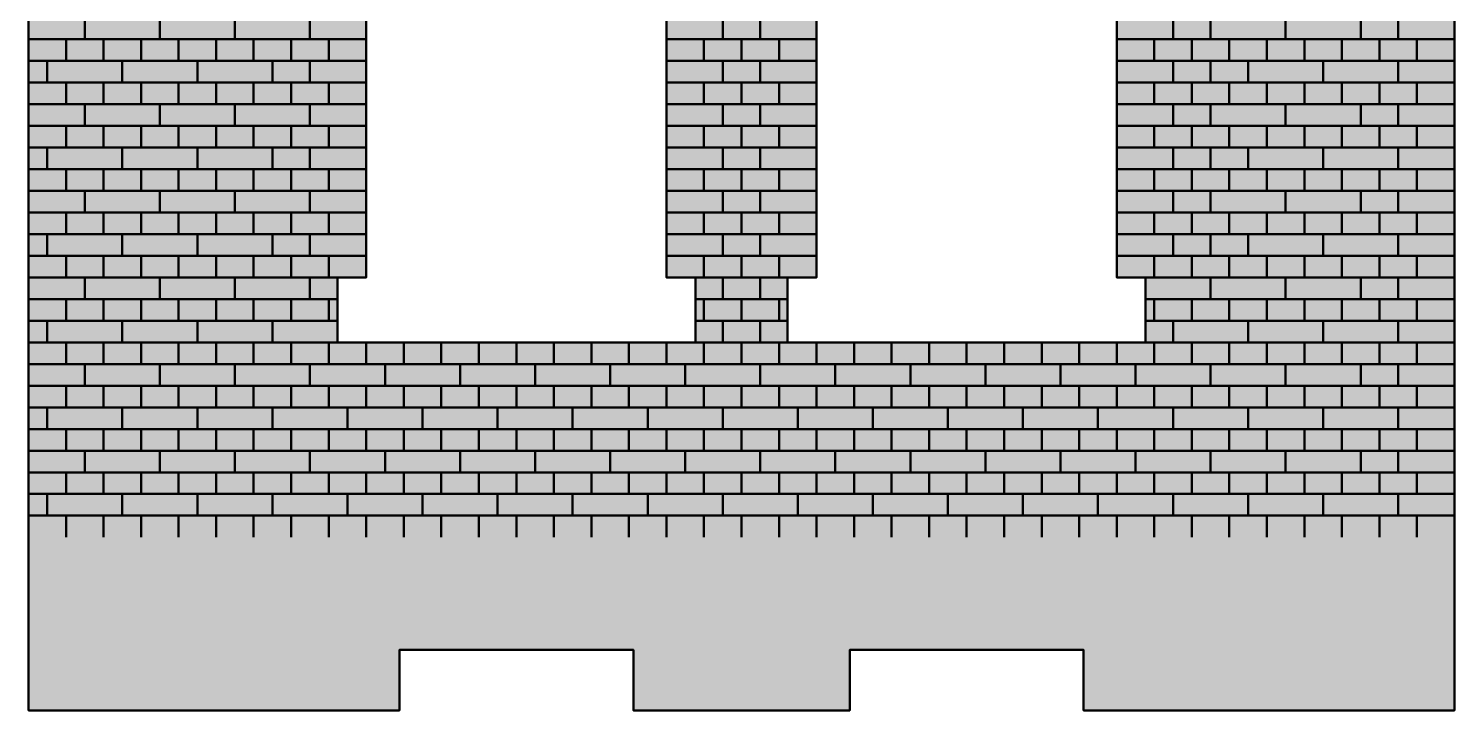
# Model space of a CAD drawing. Header units: millimetres. Extents: x 1777.6 to 1818.7, y 1502.7 to 1543.9.
# Drawn here: x 1777.58 to 1818.71, y 1502.7 to 1522.39 of the extents above; entities that cross this region are included whole.
import ezdxf

# ---------------------------------------------------------------- set-up
doc = ezdxf.new("R2010")
doc.units = ezdxf.units.MM
doc.linetypes.add('Volllinie', pattern=[0])
doc.layers.add('1mm', color=178, linetype='Continuous', lineweight=25, true_color=0x000000)
doc.layers.add('Gravur', color=178, linetype='Continuous', lineweight=50, true_color=0x000000)

msp = doc.modelspace()

# ---------------------------------------------------------------- hatches: boundary and pattern name
at = {"layer": '1mm', "linetype": 'Volllinie', "lineweight": 50, "true_color": 0x66cccc}
h = msp.add_hatch(color=133, dxfattribs=at)
h.paths.add_polyline_path([(1777.576, 1543.949), (1818.711, 1543.949), (1818.711, 1502.699), (1808.014, 1502.699), (1808.014, 1504.449), (1801.264, 1504.449), (1801.264, 1502.699), (1795.024, 1502.699), (1795.024, 1504.449), (1788.274, 1504.449), (1788.274, 1502.699), (1777.576, 1502.699)], flags=0)
edge = h.paths.add_edge_path(flags=0)
edge.add_arc((1804.639, 1519.575), 15.312, 73.5731, 106.4269, ccw=False)
edge.add_line((1808.969, 1534.261), (1808.969, 1515.199))
edge.add_line((1808.969, 1515.199), (1809.802, 1515.199))
edge.add_line((1809.802, 1515.199), (1809.802, 1513.324))
edge.add_line((1809.802, 1513.324), (1799.475, 1513.324))
edge.add_line((1799.475, 1513.324), (1799.475, 1515.199))
edge.add_line((1799.475, 1515.199), (1800.309, 1515.199))
edge.add_line((1800.309, 1515.199), (1800.309, 1534.261))
edge = h.paths.add_edge_path(flags=0)
edge.add_arc((1791.649, 1519.575), 15.312, 73.5731, 106.4269)
edge.add_line((1787.319, 1534.261), (1787.319, 1515.199))
edge.add_line((1787.319, 1515.199), (1786.485, 1515.199))
edge.add_line((1786.485, 1515.199), (1786.485, 1513.324))
edge.add_line((1786.485, 1513.324), (1796.812, 1513.324))
edge.add_line((1796.812, 1513.324), (1796.812, 1515.199))
edge.add_line((1796.812, 1515.199), (1795.979, 1515.199))
edge.add_line((1795.979, 1515.199), (1795.979, 1534.261))

# ---------------------------------------------------------------- linework, layer by layer
at = {"layer": '1mm', "color": 178, "linetype": 'Volllinie', "lineweight": 50, "true_color": 0x000000, "flags": 128}
msp.add_lwpolyline([(1777.576, 1543.949), (1818.711, 1543.949), (1818.711, 1502.699), (1808.014, 1502.699), (1808.014, 1504.449), (1801.264, 1504.449), (1801.264, 1502.699), (1795.024, 1502.699), (1795.024, 1504.449), (1788.274, 1504.449), (1788.274, 1502.699), (1777.576, 1502.699)], close=True, dxfattribs=at)
for points in [[(1795.979, 1534.261, 0.144342), (1787.319, 1534.261), (1787.319, 1515.199), (1786.485, 1515.199), (1786.485, 1513.324), (1796.812, 1513.324), (1796.812, 1515.199), (1795.979, 1515.199)], [(1800.309, 1534.261, -0.144342), (1808.969, 1534.261), (1808.969, 1515.199), (1809.802, 1515.199), (1809.802, 1513.324), (1799.475, 1513.324), (1799.475, 1515.199), (1800.309, 1515.199)]]:
    msp.add_lwpolyline(points, format="xyb", close=True, dxfattribs=at)
at = {"layer": 'Gravur', "flags": 128}
for points in [[(1779.2, 1522.699), (1779.2, 1522.074)], [(1781.365, 1522.699), (1781.365, 1522.074)], [(1783.53, 1522.699), (1783.53, 1522.074)], [(1785.695, 1522.699), (1785.695, 1522.074)], [(1797.602, 1522.699), (1797.602, 1522.074)], [(1798.685, 1522.699), (1798.685, 1522.074)], [(1810.592, 1522.699), (1810.592, 1522.074)], [(1811.675, 1522.699), (1811.675, 1522.074)], [(1813.84, 1522.699), (1813.84, 1522.074)], [(1816.005, 1522.699), (1816.005, 1522.074)], [(1817.087, 1522.699), (1817.087, 1522.074)], [(1777.576, 1522.074), (1787.319, 1522.074)], [(1778.659, 1522.074), (1778.659, 1521.449)], [(1779.741, 1522.074), (1779.741, 1521.449)], [(1780.824, 1522.074), (1780.824, 1521.449)], [(1781.906, 1522.074), (1781.906, 1521.449)], [(1782.989, 1522.074), (1782.989, 1521.449)], [(1784.071, 1522.074), (1784.071, 1521.449)], [(1785.154, 1522.074), (1785.154, 1521.449)], [(1786.236, 1522.074), (1786.236, 1521.449)], [(1795.979, 1522.074), (1800.309, 1522.074)], [(1797.061, 1522.074), (1797.061, 1521.449)], [(1798.144, 1522.074), (1798.144, 1521.449)], [(1799.226, 1522.074), (1799.226, 1521.449)], [(1808.969, 1522.074), (1818.711, 1522.074)], [(1810.051, 1522.074), (1810.051, 1521.449)], [(1811.134, 1522.074), (1811.134, 1521.449)], [(1812.216, 1522.074), (1812.216, 1521.449)], [(1813.299, 1522.074), (1813.299, 1521.449)], [(1814.381, 1522.074), (1814.381, 1521.449)], [(1815.464, 1522.074), (1815.464, 1521.449)], [(1816.546, 1522.074), (1816.546, 1521.449)], [(1817.629, 1522.074), (1817.629, 1521.449)], [(1777.576, 1521.449), (1787.319, 1521.449)], [(1778.117, 1521.449), (1778.117, 1520.824)], [(1780.282, 1521.449), (1780.282, 1520.824)], [(1782.447, 1521.449), (1782.447, 1520.824)], [(1784.612, 1521.449), (1784.612, 1520.824)], [(1785.695, 1521.449), (1785.695, 1520.824)], [(1795.979, 1521.449), (1800.309, 1521.449)], [(1797.602, 1521.449), (1797.602, 1520.824)], [(1798.685, 1521.449), (1798.685, 1520.824)], [(1808.969, 1521.449), (1818.711, 1521.449)], [(1810.592, 1521.449), (1810.592, 1520.824)], [(1811.675, 1521.449), (1811.675, 1520.824)], [(1812.757, 1521.449), (1812.757, 1520.824)], [(1814.922, 1521.449), (1814.922, 1520.824)], [(1817.087, 1521.449), (1817.087, 1520.824)], [(1817.087, 1521.449), (1817.087, 1520.824)], [(1777.576, 1520.824), (1787.319, 1520.824)], [(1778.659, 1520.824), (1778.659, 1520.199)], [(1779.741, 1520.824), (1779.741, 1520.199)], [(1780.824, 1520.824), (1780.824, 1520.199)], [(1781.906, 1520.824), (1781.906, 1520.199)], [(1782.989, 1520.824), (1782.989, 1520.199)], [(1784.071, 1520.824), (1784.071, 1520.199)], [(1785.154, 1520.824), (1785.154, 1520.199)], [(1786.236, 1520.824), (1786.236, 1520.199)], [(1795.979, 1520.824), (1800.309, 1520.824)], [(1797.061, 1520.824), (1797.061, 1520.199)], [(1798.144, 1520.824), (1798.144, 1520.199)], [(1799.226, 1520.824), (1799.226, 1520.199)], [(1808.969, 1520.824), (1818.711, 1520.824)], [(1810.051, 1520.824), (1810.051, 1520.199)], [(1811.134, 1520.824), (1811.134, 1520.199)], [(1812.216, 1520.824), (1812.216, 1520.199)], [(1813.299, 1520.824), (1813.299, 1520.199)], [(1814.381, 1520.824), (1814.381, 1520.199)], [(1815.464, 1520.824), (1815.464, 1520.199)], [(1816.546, 1520.824), (1816.546, 1520.199)], [(1817.629, 1520.824), (1817.629, 1520.199)], [(1777.576, 1520.199), (1787.319, 1520.199)], [(1779.2, 1520.199), (1779.2, 1519.574)], [(1781.365, 1520.199), (1781.365, 1519.574)], [(1783.53, 1520.199), (1783.53, 1519.574)], [(1785.695, 1520.199), (1785.695, 1519.574)], [(1795.979, 1520.199), (1800.309, 1520.199)], [(1797.602, 1520.199), (1797.602, 1519.574)], [(1798.685, 1520.199), (1798.685, 1519.574)], [(1808.969, 1520.199), (1818.711, 1520.199)], [(1810.592, 1520.199), (1810.592, 1519.574)], [(1811.675, 1520.199), (1811.675, 1519.574)], [(1813.84, 1520.199), (1813.84, 1519.574)], [(1816.005, 1520.199), (1816.005, 1519.574)], [(1817.087, 1520.199), (1817.087, 1519.574)], [(1777.576, 1519.574), (1787.319, 1519.574)], [(1778.659, 1519.574), (1778.659, 1518.949)], [(1779.741, 1519.574), (1779.741, 1518.949)], [(1780.824, 1519.574), (1780.824, 1518.949)], [(1781.906, 1519.574), (1781.906, 1518.949)], [(1782.989, 1519.574), (1782.989, 1518.949)], [(1784.071, 1519.574), (1784.071, 1518.949)], [(1785.154, 1519.574), (1785.154, 1518.949)], [(1786.236, 1519.574), (1786.236, 1518.949)], [(1795.979, 1519.574), (1800.309, 1519.574)], [(1797.061, 1519.574), (1797.061, 1518.949)], [(1798.144, 1519.574), (1798.144, 1518.949)], [(1799.226, 1519.574), (1799.226, 1518.949)], [(1808.969, 1519.574), (1818.711, 1519.574)], [(1810.051, 1519.574), (1810.051, 1518.949)], [(1811.134, 1519.574), (1811.134, 1518.949)], [(1812.216, 1519.574), (1812.216, 1518.949)], [(1813.299, 1519.574), (1813.299, 1518.949)], [(1814.381, 1519.574), (1814.381, 1518.949)], [(1815.464, 1519.574), (1815.464, 1518.949)], [(1816.546, 1519.574), (1816.546, 1518.949)], [(1817.629, 1519.574), (1817.629, 1518.949)], [(1777.576, 1518.949), (1787.319, 1518.949)], [(1778.117, 1518.949), (1778.117, 1518.324)], [(1780.282, 1518.949), (1780.282, 1518.324)], [(1782.447, 1518.949), (1782.447, 1518.324)], [(1784.612, 1518.949), (1784.612, 1518.324)], [(1785.695, 1518.949), (1785.695, 1518.324)], [(1795.979, 1518.949), (1800.309, 1518.949)], [(1797.602, 1518.949), (1797.602, 1518.324)], [(1798.685, 1518.949), (1798.685, 1518.324)], [(1808.969, 1518.949), (1818.711, 1518.949)], [(1810.592, 1518.949), (1810.592, 1518.324)], [(1811.675, 1518.949), (1811.675, 1518.324)], [(1812.757, 1518.949), (1812.757, 1518.324)], [(1814.922, 1518.949), (1814.922, 1518.324)], [(1817.087, 1518.949), (1817.087, 1518.324)], [(1817.087, 1518.949), (1817.087, 1518.324)], [(1777.576, 1518.324), (1787.319, 1518.324)], [(1778.659, 1518.324), (1778.659, 1517.699)], [(1779.741, 1518.324), (1779.741, 1517.699)], [(1780.824, 1518.324), (1780.824, 1517.699)], [(1781.906, 1518.324), (1781.906, 1517.699)], [(1782.989, 1518.324), (1782.989, 1517.699)], [(1784.071, 1518.324), (1784.071, 1517.699)], [(1785.154, 1518.324), (1785.154, 1517.699)], [(1786.236, 1518.324), (1786.236, 1517.699)], [(1795.979, 1518.324), (1800.309, 1518.324)], [(1797.061, 1518.324), (1797.061, 1517.699)], [(1798.144, 1518.324), (1798.144, 1517.699)], [(1799.226, 1518.324), (1799.226, 1517.699)], [(1808.969, 1518.324), (1818.711, 1518.324)], [(1810.051, 1518.324), (1810.051, 1517.699)], [(1811.134, 1518.324), (1811.134, 1517.699)], [(1812.216, 1518.324), (1812.216, 1517.699)], [(1813.299, 1518.324), (1813.299, 1517.699)], [(1814.381, 1518.324), (1814.381, 1517.699)], [(1815.464, 1518.324), (1815.464, 1517.699)], [(1816.546, 1518.324), (1816.546, 1517.699)], [(1817.629, 1518.324), (1817.629, 1517.699)], [(1777.576, 1517.699), (1787.319, 1517.699)], [(1779.2, 1517.699), (1779.2, 1517.074)], [(1781.365, 1517.699), (1781.365, 1517.074)], [(1783.53, 1517.699), (1783.53, 1517.074)], [(1785.695, 1517.699), (1785.695, 1517.074)], [(1795.979, 1517.699), (1800.309, 1517.699)], [(1797.602, 1517.699), (1797.602, 1517.074)], [(1798.685, 1517.699), (1798.685, 1517.074)], [(1808.969, 1517.699), (1818.711, 1517.699)], [(1810.592, 1517.699), (1810.592, 1517.074)], [(1811.675, 1517.699), (1811.675, 1517.074)], [(1813.84, 1517.699), (1813.84, 1517.074)], [(1816.005, 1517.699), (1816.005, 1517.074)], [(1817.087, 1517.699), (1817.087, 1517.074)], [(1777.576, 1517.074), (1787.319, 1517.074)], [(1778.659, 1517.074), (1778.659, 1516.449)], [(1779.741, 1517.074), (1779.741, 1516.449)], [(1780.824, 1517.074), (1780.824, 1516.449)], [(1781.906, 1517.074), (1781.906, 1516.449)], [(1782.989, 1517.074), (1782.989, 1516.449)], [(1784.071, 1517.074), (1784.071, 1516.449)], [(1785.154, 1517.074), (1785.154, 1516.449)], [(1786.236, 1517.074), (1786.236, 1516.449)], [(1795.979, 1517.074), (1800.309, 1517.074)], [(1797.061, 1517.074), (1797.061, 1516.449)], [(1798.144, 1517.074), (1798.144, 1516.449)], [(1799.226, 1517.074), (1799.226, 1516.449)], [(1808.969, 1517.074), (1818.711, 1517.074)], [(1810.051, 1517.074), (1810.051, 1516.449)], [(1811.134, 1517.074), (1811.134, 1516.449)], [(1812.216, 1517.074), (1812.216, 1516.449)], [(1813.299, 1517.074), (1813.299, 1516.449)], [(1814.381, 1517.074), (1814.381, 1516.449)], [(1815.464, 1517.074), (1815.464, 1516.449)], [(1816.546, 1517.074), (1816.546, 1516.449)], [(1817.629, 1517.074), (1817.629, 1516.449)], [(1777.576, 1516.449), (1787.319, 1516.449)], [(1778.117, 1516.449), (1778.117, 1515.824)], [(1780.282, 1516.449), (1780.282, 1515.824)], [(1782.447, 1516.449), (1782.447, 1515.824)], [(1784.612, 1516.449), (1784.612, 1515.824)], [(1785.695, 1516.449), (1785.695, 1515.824)], [(1795.979, 1516.449), (1800.309, 1516.449)], [(1797.602, 1516.449), (1797.602, 1515.824)], [(1798.685, 1516.449), (1798.685, 1515.824)], [(1808.969, 1516.449), (1818.711, 1516.449)], [(1810.592, 1516.449), (1810.592, 1515.824)], [(1811.675, 1516.449), (1811.675, 1515.824)], [(1812.757, 1516.449), (1812.757, 1515.824)], [(1814.922, 1516.449), (1814.922, 1515.824)], [(1817.087, 1516.449), (1817.087, 1515.824)], [(1817.087, 1516.449), (1817.087, 1515.824)], [(1777.576, 1515.824), (1787.319, 1515.824)], [(1778.659, 1515.824), (1778.659, 1515.199)], [(1779.741, 1515.824), (1779.741, 1515.199)], [(1780.824, 1515.824), (1780.824, 1515.199)], [(1781.906, 1515.824), (1781.906, 1515.199)], [(1782.989, 1515.824), (1782.989, 1515.199)], [(1784.071, 1515.824), (1784.071, 1515.199)], [(1785.154, 1515.824), (1785.154, 1515.199)], [(1786.236, 1515.824), (1786.236, 1515.199)], [(1795.979, 1515.824), (1800.309, 1515.824)], [(1797.061, 1515.824), (1797.061, 1515.199)], [(1798.144, 1515.824), (1798.144, 1515.199)], [(1799.226, 1515.824), (1799.226, 1515.199)], [(1808.969, 1515.824), (1818.711, 1515.824)], [(1810.051, 1515.824), (1810.051, 1515.199)], [(1811.134, 1515.824), (1811.134, 1515.199)], [(1812.216, 1515.824), (1812.216, 1515.199)], [(1813.299, 1515.824), (1813.299, 1515.199)], [(1814.381, 1515.824), (1814.381, 1515.199)], [(1815.464, 1515.824), (1815.464, 1515.199)], [(1816.546, 1515.824), (1816.546, 1515.199)], [(1817.629, 1515.824), (1817.629, 1515.199)], [(1777.576, 1515.199), (1786.485, 1515.199)], [(1779.2, 1515.199), (1779.2, 1514.574)], [(1781.365, 1515.199), (1781.365, 1514.574)], [(1783.53, 1515.199), (1783.53, 1514.574)], [(1785.695, 1515.199), (1785.695, 1514.574)], [(1796.812, 1515.199), (1799.475, 1515.199)], [(1797.602, 1515.199), (1797.602, 1514.574)], [(1798.685, 1515.199), (1798.685, 1514.574)], [(1809.802, 1515.199), (1818.711, 1515.199)], [(1811.675, 1515.199), (1811.675, 1514.574)], [(1813.84, 1515.199), (1813.84, 1514.574)], [(1816.005, 1515.199), (1816.005, 1514.574)], [(1817.087, 1515.199), (1817.087, 1514.574)], [(1777.576, 1514.574), (1786.485, 1514.574)], [(1778.659, 1514.574), (1778.659, 1513.949)], [(1779.741, 1514.574), (1779.741, 1513.949)], [(1780.824, 1514.574), (1780.824, 1513.949)], [(1781.906, 1514.574), (1781.906, 1513.949)], [(1782.989, 1514.574), (1782.989, 1513.949)], [(1784.071, 1514.574), (1784.071, 1513.949)], [(1785.154, 1514.574), (1785.154, 1513.949)], [(1786.236, 1514.574), (1786.236, 1513.949)], [(1796.812, 1514.574), (1799.475, 1514.574)], [(1797.061, 1513.949), (1797.061, 1514.574)], [(1798.144, 1514.574), (1798.144, 1513.949)], [(1799.226, 1513.949), (1799.226, 1514.574)], [(1809.802, 1514.574), (1818.711, 1514.574)], [(1810.051, 1514.574), (1810.051, 1513.949)], [(1811.134, 1514.574), (1811.134, 1513.949)], [(1812.216, 1514.574), (1812.216, 1513.949)], [(1813.299, 1514.574), (1813.299, 1513.949)], [(1814.381, 1514.574), (1814.381, 1513.949)], [(1815.464, 1514.574), (1815.464, 1513.949)], [(1816.546, 1514.574), (1816.546, 1513.949)], [(1817.629, 1514.574), (1817.629, 1513.949)], [(1777.576, 1513.949), (1786.485, 1513.949)], [(1778.117, 1513.949), (1778.117, 1513.324)], [(1780.282, 1513.949), (1780.282, 1513.324)], [(1782.447, 1513.949), (1782.447, 1513.324)], [(1784.612, 1513.949), (1784.612, 1513.324)], [(1796.812, 1513.949), (1799.475, 1513.949)], [(1797.602, 1513.324), (1797.602, 1513.949)], [(1798.685, 1513.949), (1798.685, 1513.324)], [(1809.802, 1513.949), (1818.711, 1513.949)], [(1810.592, 1513.949), (1810.592, 1513.324)], [(1812.757, 1513.949), (1812.757, 1513.324)], [(1814.922, 1513.949), (1814.922, 1513.324)], [(1817.087, 1513.949), (1817.087, 1513.324)], [(1777.576, 1513.324), (1786.485, 1513.324)], [(1778.659, 1513.324), (1778.659, 1512.699)], [(1779.741, 1513.324), (1779.741, 1512.699)], [(1780.824, 1513.324), (1780.824, 1512.699)], [(1781.906, 1513.324), (1781.906, 1512.699)], [(1782.989, 1513.324), (1782.989, 1512.699)], [(1784.071, 1513.324), (1784.071, 1512.699)], [(1785.154, 1513.324), (1785.154, 1512.699)], [(1786.236, 1513.324), (1786.236, 1512.699)], [(1787.319, 1513.324), (1787.319, 1512.699)], [(1788.401, 1513.324), (1788.401, 1512.699)], [(1789.484, 1513.324), (1789.484, 1512.699)], [(1790.566, 1513.324), (1790.566, 1512.699)], [(1791.649, 1513.324), (1791.649, 1512.699)], [(1792.731, 1513.324), (1792.731, 1512.699)], [(1793.814, 1513.324), (1793.814, 1512.699)], [(1794.896, 1513.324), (1794.896, 1512.699)], [(1795.979, 1513.324), (1795.979, 1512.699)], [(1796.812, 1513.324), (1799.475, 1513.324)], [(1797.061, 1513.324), (1797.061, 1512.699)], [(1798.144, 1513.324), (1798.144, 1512.699)], [(1799.226, 1513.324), (1799.226, 1512.699)], [(1800.309, 1513.324), (1800.309, 1512.699)], [(1801.391, 1513.324), (1801.391, 1512.699)], [(1802.474, 1513.324), (1802.474, 1512.699)], [(1803.556, 1513.324), (1803.556, 1512.699)], [(1804.639, 1513.324), (1804.639, 1512.699)], [(1805.721, 1513.324), (1805.721, 1512.699)], [(1806.804, 1513.324), (1806.804, 1512.699)], [(1807.886, 1513.324), (1807.886, 1512.699)], [(1808.969, 1513.324), (1808.969, 1512.699)], [(1809.802, 1513.324), (1818.711, 1513.324)], [(1810.051, 1513.324), (1810.051, 1512.699)], [(1811.134, 1513.324), (1811.134, 1512.699)], [(1812.216, 1513.324), (1812.216, 1512.699)], [(1813.299, 1513.324), (1813.299, 1512.699)], [(1814.381, 1513.324), (1814.381, 1512.699)], [(1815.464, 1513.324), (1815.464, 1512.699)], [(1816.546, 1513.324), (1816.546, 1512.699)], [(1817.629, 1513.324), (1817.629, 1512.699)], [(1777.576, 1512.699), (1818.711, 1512.699)], [(1779.2, 1512.699), (1779.2, 1512.074)], [(1781.365, 1512.699), (1781.365, 1512.074)], [(1783.53, 1512.699), (1783.53, 1512.074)], [(1785.695, 1512.699), (1785.695, 1512.074)], [(1787.86, 1512.699), (1787.86, 1512.074)], [(1790.025, 1512.699), (1790.025, 1512.074)], [(1792.19, 1512.699), (1792.19, 1512.074)], [(1794.355, 1512.699), (1794.355, 1512.074)], [(1796.52, 1512.699), (1796.52, 1512.074)], [(1798.685, 1512.699), (1798.685, 1512.074)], [(1800.85, 1512.699), (1800.85, 1512.074)], [(1803.015, 1512.699), (1803.015, 1512.074)], [(1805.18, 1512.699), (1805.18, 1512.074)], [(1807.345, 1512.699), (1807.345, 1512.074)], [(1809.51, 1512.699), (1809.51, 1512.074)], [(1811.675, 1512.699), (1811.675, 1512.074)], [(1813.84, 1512.699), (1813.84, 1512.074)], [(1816.005, 1512.699), (1816.005, 1512.074)], [(1817.087, 1512.699), (1817.087, 1512.074)], [(1777.576, 1512.074), (1818.711, 1512.074)], [(1778.659, 1512.074), (1778.659, 1511.449)], [(1779.741, 1512.074), (1779.741, 1511.449)], [(1780.824, 1512.074), (1780.824, 1511.449)], [(1781.906, 1512.074), (1781.906, 1511.449)], [(1782.989, 1512.074), (1782.989, 1511.449)], [(1784.071, 1512.074), (1784.071, 1511.449)], [(1785.154, 1512.074), (1785.154, 1511.449)], [(1786.236, 1512.074), (1786.236, 1511.449)], [(1787.319, 1512.074), (1787.319, 1511.449)], [(1788.401, 1512.074), (1788.401, 1511.449)], [(1789.484, 1512.074), (1789.484, 1511.449)], [(1790.566, 1512.074), (1790.566, 1511.449)], [(1791.649, 1512.074), (1791.649, 1511.449)], [(1792.731, 1512.074), (1792.731, 1511.449)], [(1793.814, 1512.074), (1793.814, 1511.449)], [(1794.896, 1512.074), (1794.896, 1511.449)], [(1795.979, 1512.074), (1795.979, 1511.449)], [(1797.061, 1512.074), (1797.061, 1511.449)], [(1798.144, 1512.074), (1798.144, 1511.449)], [(1799.226, 1512.074), (1799.226, 1511.449)], [(1800.309, 1512.074), (1800.309, 1511.449)], [(1801.391, 1512.074), (1801.391, 1511.449)], [(1802.474, 1512.074), (1802.474, 1511.449)], [(1803.556, 1512.074), (1803.556, 1511.449)], [(1804.639, 1512.074), (1804.639, 1511.449)], [(1805.721, 1512.074), (1805.721, 1511.449)], [(1806.804, 1512.074), (1806.804, 1511.449)], [(1807.886, 1512.074), (1807.886, 1511.449)], [(1808.969, 1512.074), (1808.969, 1511.449)], [(1810.051, 1512.074), (1810.051, 1511.449)], [(1811.134, 1512.074), (1811.134, 1511.449)], [(1812.216, 1512.074), (1812.216, 1511.449)], [(1813.299, 1512.074), (1813.299, 1511.449)], [(1814.381, 1512.074), (1814.381, 1511.449)], [(1815.464, 1512.074), (1815.464, 1511.449)], [(1816.546, 1512.074), (1816.546, 1511.449)], [(1817.629, 1512.074), (1817.629, 1511.449)], [(1777.576, 1511.449), (1818.711, 1511.449)], [(1778.117, 1511.449), (1778.117, 1510.824)], [(1780.282, 1511.449), (1780.282, 1510.824)], [(1782.447, 1511.449), (1782.447, 1510.824)], [(1784.612, 1511.449), (1784.612, 1510.824)], [(1786.777, 1511.449), (1786.777, 1510.824)], [(1788.942, 1511.449), (1788.942, 1510.824)], [(1791.107, 1511.449), (1791.107, 1510.824)], [(1793.272, 1511.449), (1793.272, 1510.824)], [(1795.437, 1511.449), (1795.437, 1510.824)], [(1797.602, 1511.449), (1797.602, 1510.824)], [(1799.767, 1511.449), (1799.767, 1510.824)], [(1801.932, 1511.449), (1801.932, 1510.824)], [(1804.097, 1511.449), (1804.097, 1510.824)], [(1806.262, 1511.449), (1806.262, 1510.824)], [(1808.427, 1511.449), (1808.427, 1510.824)], [(1810.592, 1511.449), (1810.592, 1510.824)], [(1812.757, 1511.449), (1812.757, 1510.824)], [(1814.922, 1511.449), (1814.922, 1510.824)], [(1817.087, 1511.449), (1817.087, 1510.824)], [(1777.576, 1510.824), (1818.711, 1510.824)], [(1778.659, 1510.824), (1778.659, 1510.199)], [(1779.741, 1510.824), (1779.741, 1510.199)], [(1780.824, 1510.824), (1780.824, 1510.199)], [(1781.906, 1510.824), (1781.906, 1510.199)], [(1782.989, 1510.824), (1782.989, 1510.199)], [(1784.071, 1510.824), (1784.071, 1510.199)], [(1785.154, 1510.824), (1785.154, 1510.199)], [(1786.236, 1510.824), (1786.236, 1510.199)], [(1787.319, 1510.824), (1787.319, 1510.199)], [(1788.401, 1510.824), (1788.401, 1510.199)], [(1789.484, 1510.824), (1789.484, 1510.199)], [(1790.566, 1510.824), (1790.566, 1510.199)], [(1791.649, 1510.824), (1791.649, 1510.199)], [(1792.731, 1510.824), (1792.731, 1510.199)], [(1793.814, 1510.824), (1793.814, 1510.199)], [(1794.896, 1510.824), (1794.896, 1510.199)], [(1795.979, 1510.824), (1795.979, 1510.199)], [(1797.061, 1510.824), (1797.061, 1510.199)], [(1798.144, 1510.824), (1798.144, 1510.199)], [(1799.226, 1510.824), (1799.226, 1510.199)], [(1800.309, 1510.824), (1800.309, 1510.199)], [(1801.391, 1510.824), (1801.391, 1510.199)], [(1802.474, 1510.824), (1802.474, 1510.199)], [(1803.556, 1510.824), (1803.556, 1510.199)], [(1804.639, 1510.824), (1804.639, 1510.199)], [(1805.721, 1510.824), (1805.721, 1510.199)], [(1806.804, 1510.824), (1806.804, 1510.199)], [(1807.886, 1510.824), (1807.886, 1510.199)], [(1808.969, 1510.824), (1808.969, 1510.199)], [(1810.051, 1510.824), (1810.051, 1510.199)], [(1811.134, 1510.824), (1811.134, 1510.199)], [(1812.216, 1510.824), (1812.216, 1510.199)], [(1813.299, 1510.824), (1813.299, 1510.199)], [(1814.381, 1510.824), (1814.381, 1510.199)], [(1815.464, 1510.824), (1815.464, 1510.199)], [(1816.546, 1510.824), (1816.546, 1510.199)], [(1817.629, 1510.824), (1817.629, 1510.199)], [(1777.576, 1510.199), (1818.711, 1510.199)], [(1779.2, 1510.199), (1779.2, 1509.574)], [(1781.365, 1510.199), (1781.365, 1509.574)], [(1783.53, 1510.199), (1783.53, 1509.574)], [(1785.695, 1510.199), (1785.695, 1509.574)], [(1787.86, 1510.199), (1787.86, 1509.574)], [(1790.025, 1510.199), (1790.025, 1509.574)], [(1792.19, 1510.199), (1792.19, 1509.574)], [(1794.355, 1510.199), (1794.355, 1509.574)], [(1796.52, 1510.199), (1796.52, 1509.574)], [(1798.685, 1510.199), (1798.685, 1509.574)], [(1800.85, 1510.199), (1800.85, 1509.574)], [(1803.015, 1510.199), (1803.015, 1509.574)], [(1805.18, 1510.199), (1805.18, 1509.574)], [(1807.345, 1510.199), (1807.345, 1509.574)], [(1809.51, 1510.199), (1809.51, 1509.574)], [(1811.675, 1510.199), (1811.675, 1509.574)], [(1813.84, 1510.199), (1813.84, 1509.574)], [(1816.005, 1510.199), (1816.005, 1509.574)], [(1817.087, 1510.199), (1817.087, 1509.574)], [(1777.576, 1509.574), (1818.711, 1509.574)], [(1778.659, 1509.574), (1778.659, 1508.949)], [(1779.741, 1509.574), (1779.741, 1508.949)], [(1780.824, 1509.574), (1780.824, 1508.949)], [(1781.906, 1509.574), (1781.906, 1508.949)], [(1782.989, 1509.574), (1782.989, 1508.949)], [(1784.071, 1509.574), (1784.071, 1508.949)], [(1785.154, 1509.574), (1785.154, 1508.949)], [(1786.236, 1509.574), (1786.236, 1508.949)], [(1787.319, 1509.574), (1787.319, 1508.949)], [(1788.401, 1509.574), (1788.401, 1508.949)], [(1789.484, 1509.574), (1789.484, 1508.949)], [(1790.566, 1509.574), (1790.566, 1508.949)], [(1791.649, 1509.574), (1791.649, 1508.949)], [(1792.731, 1509.574), (1792.731, 1508.949)], [(1793.814, 1509.574), (1793.814, 1508.949)], [(1794.896, 1509.574), (1794.896, 1508.949)], [(1795.979, 1509.574), (1795.979, 1508.949)], [(1797.061, 1509.574), (1797.061, 1508.949)], [(1798.144, 1509.574), (1798.144, 1508.949)], [(1799.226, 1509.574), (1799.226, 1508.949)], [(1800.309, 1509.574), (1800.309, 1508.949)], [(1801.391, 1509.574), (1801.391, 1508.949)], [(1802.474, 1509.574), (1802.474, 1508.949)], [(1803.556, 1509.574), (1803.556, 1508.949)], [(1804.639, 1509.574), (1804.639, 1508.949)], [(1805.721, 1509.574), (1805.721, 1508.949)], [(1806.804, 1509.574), (1806.804, 1508.949)], [(1807.886, 1509.574), (1807.886, 1508.949)], [(1808.969, 1509.574), (1808.969, 1508.949)], [(1810.051, 1509.574), (1810.051, 1508.949)], [(1811.134, 1509.574), (1811.134, 1508.949)], [(1812.216, 1509.574), (1812.216, 1508.949)], [(1813.299, 1509.574), (1813.299, 1508.949)], [(1814.381, 1509.574), (1814.381, 1508.949)], [(1815.464, 1509.574), (1815.464, 1508.949)], [(1816.546, 1509.574), (1816.546, 1508.949)], [(1817.629, 1509.574), (1817.629, 1508.949)], [(1777.576, 1508.949), (1818.711, 1508.949)], [(1778.117, 1508.949), (1778.117, 1508.324)], [(1780.282, 1508.949), (1780.282, 1508.324)], [(1782.447, 1508.949), (1782.447, 1508.324)], [(1784.612, 1508.949), (1784.612, 1508.324)], [(1786.777, 1508.949), (1786.777, 1508.324)], [(1788.942, 1508.949), (1788.942, 1508.324)], [(1791.107, 1508.949), (1791.107, 1508.324)], [(1793.272, 1508.949), (1793.272, 1508.324)], [(1795.437, 1508.949), (1795.437, 1508.324)], [(1797.602, 1508.949), (1797.602, 1508.324)], [(1799.767, 1508.949), (1799.767, 1508.324)], [(1801.932, 1508.949), (1801.932, 1508.324)], [(1804.097, 1508.949), (1804.097, 1508.324)], [(1806.262, 1508.949), (1806.262, 1508.324)], [(1808.427, 1508.949), (1808.427, 1508.324)], [(1810.592, 1508.949), (1810.592, 1508.324)], [(1812.757, 1508.949), (1812.757, 1508.324)], [(1814.922, 1508.949), (1814.922, 1508.324)], [(1817.087, 1508.949), (1817.087, 1508.324)], [(1777.576, 1508.324), (1818.711, 1508.324)], [(1778.659, 1508.324), (1778.659, 1507.699)], [(1779.741, 1508.324), (1779.741, 1507.699)], [(1780.824, 1508.324), (1780.824, 1507.699)], [(1781.906, 1508.324), (1781.906, 1507.699)], [(1782.989, 1508.324), (1782.989, 1507.699)], [(1784.071, 1508.324), (1784.071, 1507.699)], [(1785.154, 1508.324), (1785.154, 1507.699)], [(1786.236, 1508.324), (1786.236, 1507.699)], [(1787.319, 1508.324), (1787.319, 1507.699)], [(1788.401, 1508.324), (1788.401, 1507.699)], [(1789.484, 1508.324), (1789.484, 1507.699)], [(1790.566, 1508.324), (1790.566, 1507.699)], [(1791.649, 1508.324), (1791.649, 1507.699)], [(1792.731, 1508.324), (1792.731, 1507.699)], [(1793.814, 1508.324), (1793.814, 1507.699)], [(1794.896, 1508.324), (1794.896, 1507.699)], [(1795.979, 1508.324), (1795.979, 1507.699)], [(1797.061, 1508.324), (1797.061, 1507.699)], [(1798.144, 1508.324), (1798.144, 1507.699)], [(1799.226, 1508.324), (1799.226, 1507.699)], [(1800.309, 1508.324), (1800.309, 1507.699)], [(1801.391, 1508.324), (1801.391, 1507.699)], [(1802.474, 1508.324), (1802.474, 1507.699)], [(1803.556, 1508.324), (1803.556, 1507.699)], [(1804.639, 1508.324), (1804.639, 1507.699)], [(1805.721, 1508.324), (1805.721, 1507.699)], [(1806.804, 1508.324), (1806.804, 1507.699)], [(1807.886, 1508.324), (1807.886, 1507.699)], [(1808.969, 1508.324), (1808.969, 1507.699)], [(1810.051, 1508.324), (1810.051, 1507.699)], [(1811.134, 1508.324), (1811.134, 1507.699)], [(1812.216, 1508.324), (1812.216, 1507.699)], [(1813.299, 1508.324), (1813.299, 1507.699)], [(1814.381, 1508.324), (1814.381, 1507.699)], [(1815.464, 1508.324), (1815.464, 1507.699)], [(1816.546, 1508.324), (1816.546, 1507.699)], [(1817.629, 1508.324), (1817.629, 1507.699)]]:
    msp.add_lwpolyline(points, dxfattribs=at)

doc.saveas('drawing.dxf')
